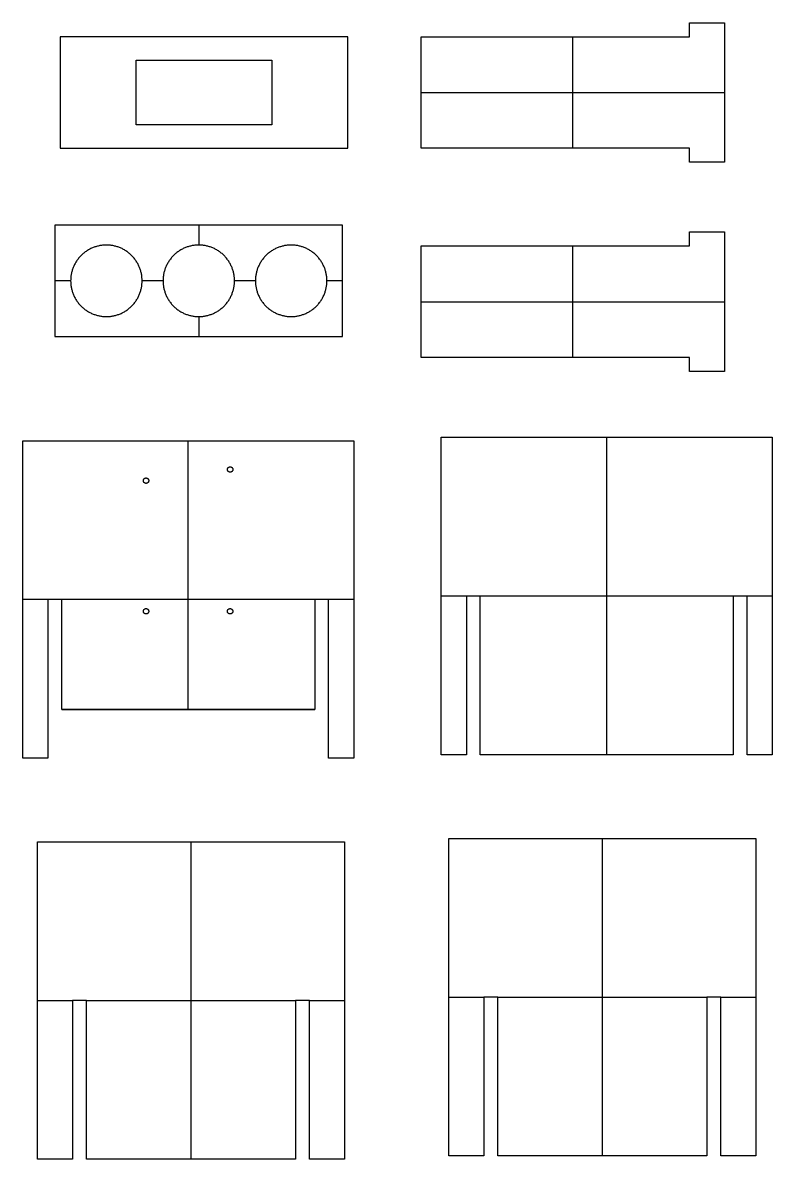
# Model space of a CAD drawing. Header units: millimetres. Extents: x -453 to 2661, y -841 to 395.
# Drawn here: x -453 to -23, y -840 to -188 of the extents above; entities that cross this region are included whole.
import ezdxf

# ---------------------------------------------------------------- set-up
doc = ezdxf.new("R2010")
doc.units = ezdxf.units.MM
doc.layers.add('Version 4', color=7, linetype='Continuous', true_color=0x000000)
doc.layers.add('Version 4$ElektroBox', color=7, linetype='Continuous', true_color=0x000000)

msp = doc.modelspace()

# ---------------------------------------------------------------- linework, layer by layer
at = {"layer": 'Version 4'}
for p, q in [((-50.5, -188, 4), (-50.5, -268, 4)), ((-224.5, -260, 4), (-224.5, -196, 4)), ((-224.5, -196, 4), (-70.5, -196, 4)), ((-147.5, -196, 8), (-147.5, -196, 0)), ((-137.5, -260, 8), (-137.5, -196, 8)), ((-137.5, -260, 0), (-137.5, -196, 0)), ((-224.5, -228, 8), (-224.5, -228, 0)), ((-224.5, -228, 8), (-50.5, -228, 8)), ((-224.5, -228, 0), (-50.5, -228, 0)), ((-50.5, -228, 8), (-50.5, -228, 0)), ((-70.5, -260, 4), (-224.5, -260, 4)), ((-147.5, -260, 8), (-147.5, -260, 0)), ((-352, -304, 5), (-352, -315.5, 5)), ((-352, -304, -3), (-352, -315.5, -3)), ((-50.5, -308, 6), (-50.5, -388, 6)), ((-224.5, -380, 6), (-224.5, -316, 6)), ((-224.5, -316, 6), (-70.5, -316, 6)), ((-147.5, -316, 10), (-147.5, -316, 2)), ((-137.5, -380, 10), (-137.5, -316, 10)), ((-137.5, -380, 2), (-137.5, -316, 2)), ((-425.5, -336, 5), (-434.5, -336, 5)), ((-425.5, -336, -3), (-434.5, -336, -3)), ((-372.5, -336, 5), (-384.5, -336, 5)), ((-372.5, -336, -3), (-384.5, -336, -3)), ((-319.5, -336, 5), (-331.5, -336, 5)), ((-319.5, -336, -3), (-331.5, -336, -3)), ((-269.5, -336, 5), (-278.5, -336, 5)), ((-269.5, -336, -3), (-278.5, -336, -3)), ((-224.5, -348, 10), (-224.5, -348, 2)), ((-224.5, -348, 10), (-50.5, -348, 10)), ((-224.5, -348, 2), (-50.5, -348, 2)), ((-50.5, -348, 10), (-50.5, -348, 2)), ((-352, -356.5, 5), (-352, -368, 5)), ((-352, -356.5, -3), (-352, -368, -3)), ((-70.5, -380, 6), (-224.5, -380, 6)), ((-147.5, -380, 10), (-147.5, -380, 2)), ((-453, -427.75, -2), (-263, -427.75, -2)), ((-358, -427.75, 2), (-358, -427.75, -6)), ((-358, -581.75, 2), (-358, -427.75, 2)), ((-358, -581.75, -6), (-358, -427.75, -6)), ((-438.5, -518.75, 2), (-453, -518.75, 2)), ((-438.5, -518.75, -6), (-453, -518.75, -6)), ((-438.5, -518.75, -2), (-438.5, -609.75, -2)), ((-430.5, -581.75, -2), (-430.5, -518.75, -2)), ((-285.5, -518.75, 2), (-430.5, -518.75, 2)), ((-285.5, -518.75, -6), (-430.5, -518.75, -6)), ((-285.5, -518.75, -2), (-285.5, -581.75, -2)), ((-277.5, -609.75, -2), (-277.5, -518.75, -2)), ((-263, -518.75, 2), (-277.5, -518.75, 2)), ((-263, -518.75, -6), (-277.5, -518.75, -6)), ((-438.5, -564.25, 2), (-438.5, -564.25, -6)), ((-430.5, -564.25, 2), (-430.5, -564.25, -6)), ((-285.5, -564.25, 2), (-285.5, -564.25, -6)), ((-277.5, -564.25, 2), (-277.5, -564.25, -6)), ((-438.5, -609.75, -2), (-453, -609.75, -2)), ((-445.75, -609.75, 2), (-445.75, -609.75, -6)), ((-263, -609.75, -2), (-277.5, -609.75, -2)), ((-270.25, -609.75, 2), (-270.25, -609.75, -6))]:
    msp.add_line(p, q, dxfattribs=at)
for points in [[(-70.5, -196, 8), (-70.5, -192, 8), (-70.5, -188, 8)], [(-70.5, -188, 8), (-70.5, -188, 4), (-70.5, -188, 0)], [(-70.5, -196, 0), (-70.5, -192, 0), (-70.5, -188, 0)], [(-70.5, -188, 8), (-60.5, -188, 8), (-50.5, -188, 8)], [(-70.5, -188, 0), (-60.5, -188, 0), (-50.5, -188, 0)], [(-70.5, -196, 4), (-70.5, -192, 4), (-70.5, -188, 4)], [(-70.5, -188, 4), (-60.5, -188, 4), (-50.5, -188, 4)], [(-60.5, -188, 8), (-60.5, -188, 4), (-60.5, -188, 0)], [(-50.5, -188, 8), (-50.5, -188, 4), (-50.5, -188, 0)], [(-50.5, -188, 8), (-50.5, -228, 8), (-50.5, -268, 8)], [(-50.5, -188, 0), (-50.5, -228, 0), (-50.5, -268, 0)], [(-70.5, -192, 8), (-70.5, -192, 4), (-70.5, -192, 0)], [(-266.5, -196, -3), (-349, -196, -3), (-431.5, -196, -3)], [(-431.5, -196, -3), (-431.5, -196, 1), (-431.5, -196, 5)], [(-266.5, -196, 5), (-349, -196, 5), (-431.5, -196, 5)], [(-431.5, -196, -3), (-431.5, -228, -3), (-431.5, -260, -3)], [(-431.5, -196, 5), (-431.5, -228, 5), (-431.5, -260, 5)], [(-266.5, -260, -3), (-266.5, -228, -3), (-266.5, -196, -3)], [(-266.5, -196, -3), (-266.5, -196, 1), (-266.5, -196, 5)], [(-266.5, -260, 5), (-266.5, -228, 5), (-266.5, -196, 5)], [(-224.5, -260, 8), (-224.5, -228, 8), (-224.5, -196, 8)], [(-224.5, -196, 8), (-224.5, -196, 4), (-224.5, -196, 0)], [(-224.5, -260, 0), (-224.5, -228, 0), (-224.5, -196, 0)], [(-224.5, -196, 8), (-147.5, -196, 8), (-70.5, -196, 8)], [(-224.5, -196, 0), (-147.5, -196, 0), (-70.5, -196, 0)], [(-70.5, -196, 8), (-70.5, -196, 4), (-70.5, -196, 0)], [(-388, -246.5, -3), (-388, -228, -3), (-388, -209.5, -3)], [(-388, -209.5, -3), (-388, -209.5, 1), (-388, -209.5, 5)], [(-388, -246.5, 5), (-388, -228, 5), (-388, -209.5, 5)], [(-388, -209.5, -3), (-349, -209.5, -3), (-310, -209.5, -3)], [(-388, -209.5, 5), (-349, -209.5, 5), (-310, -209.5, 5)], [(-310, -209.5, -3), (-310, -209.5, 1), (-310, -209.5, 5)], [(-310, -209.5, -3), (-310, -228, -3), (-310, -246.5, -3)], [(-310, -209.5, 5), (-310, -228, 5), (-310, -246.5, 5)], [(-388, -246.5, -3), (-388, -246.5, 1), (-388, -246.5, 5)], [(-310, -246.5, -3), (-349, -246.5, -3), (-388, -246.5, -3)], [(-310, -246.5, 5), (-349, -246.5, 5), (-388, -246.5, 5)], [(-310, -246.5, -3), (-310, -246.5, 1), (-310, -246.5, 5)], [(-431.5, -260, -3), (-349, -260, -3), (-266.5, -260, -3)], [(-431.5, -260, 5), (-349, -260, 5), (-266.5, -260, 5)], [(-431.5, -260, -3), (-431.5, -260, 1), (-431.5, -260, 5)], [(-266.5, -260, -3), (-266.5, -260, 1), (-266.5, -260, 5)], [(-70.5, -260, 8), (-147.5, -260, 8), (-224.5, -260, 8)], [(-224.5, -260, 8), (-224.5, -260, 4), (-224.5, -260, 0)], [(-70.5, -260, 0), (-147.5, -260, 0), (-224.5, -260, 0)], [(-70.5, -268, 8), (-70.5, -264, 8), (-70.5, -260, 8)], [(-70.5, -260, 8), (-70.5, -260, 4), (-70.5, -260, 0)], [(-70.5, -268, 0), (-70.5, -264, 0), (-70.5, -260, 0)], [(-70.5, -268, 4), (-70.5, -264, 4), (-70.5, -260, 4)], [(-70.5, -264, 8), (-70.5, -264, 4), (-70.5, -264, 0)], [(-50.5, -268, 8), (-60.5, -268, 8), (-70.5, -268, 8)], [(-70.5, -268, 8), (-70.5, -268, 4), (-70.5, -268, 0)], [(-50.5, -268, 0), (-60.5, -268, 0), (-70.5, -268, 0)], [(-50.5, -268, 4), (-60.5, -268, 4), (-70.5, -268, 4)], [(-60.5, -268, 8), (-60.5, -268, 4), (-60.5, -268, 0)], [(-50.5, -268, 8), (-50.5, -268, 4), (-50.5, -268, 0)], [(-269.5, -304, 5), (-352, -304, 5), (-434.5, -304, 5)], [(-434.5, -304, 5), (-434.5, -336, 5), (-434.5, -368, 5)], [(-269.5, -304, -3), (-352, -304, -3), (-434.5, -304, -3)], [(-434.5, -304, -3), (-434.5, -336, -3), (-434.5, -368, -3)], [(-434.5, -304, -3), (-434.5, -304, 1), (-434.5, -304, 5)], [(-434.5, -304, 1), (-434.5, -336, 1), (-434.5, -368, 1)], [(-269.5, -304, 1), (-352, -304, 1), (-434.5, -304, 1)], [(-352, -304, -3), (-352, -304, 1), (-352, -304, 5)], [(-269.5, -368, 5), (-269.5, -336, 5), (-269.5, -304, 5)], [(-269.5, -368, -3), (-269.5, -336, -3), (-269.5, -304, -3)], [(-269.5, -304, -3), (-269.5, -304, 1), (-269.5, -304, 5)], [(-269.5, -368, 1), (-269.5, -336, 1), (-269.5, -304, 1)], [(-70.5, -316, 10), (-70.5, -312, 10), (-70.5, -308, 10)], [(-70.5, -308, 10), (-70.5, -308, 6), (-70.5, -308, 2)], [(-70.5, -316, 2), (-70.5, -312, 2), (-70.5, -308, 2)], [(-70.5, -308, 10), (-60.5, -308, 10), (-50.5, -308, 10)], [(-70.5, -308, 2), (-60.5, -308, 2), (-50.5, -308, 2)], [(-70.5, -316, 6), (-70.5, -312, 6), (-70.5, -308, 6)], [(-70.5, -308, 6), (-60.5, -308, 6), (-50.5, -308, 6)], [(-70.5, -312, 10), (-70.5, -312, 6), (-70.5, -312, 2)], [(-60.5, -308, 10), (-60.5, -308, 6), (-60.5, -308, 2)], [(-50.5, -308, 10), (-50.5, -308, 6), (-50.5, -308, 2)], [(-50.5, -308, 10), (-50.5, -348, 10), (-50.5, -388, 10)], [(-50.5, -308, 2), (-50.5, -348, 2), (-50.5, -388, 2)], [(-405, -315.5, -3), (-405, -315.5, 1), (-405, -315.5, 5)], [(-352, -315.5, -3), (-352, -315.5, 1), (-352, -315.5, 5)], [(-299, -315.5, -3), (-299, -315.5, 1), (-299, -315.5, 5)], [(-224.5, -380, 10), (-224.5, -348, 10), (-224.5, -316, 10)], [(-224.5, -316, 10), (-224.5, -316, 6), (-224.5, -316, 2)], [(-224.5, -380, 2), (-224.5, -348, 2), (-224.5, -316, 2)], [(-224.5, -316, 10), (-147.5, -316, 10), (-70.5, -316, 10)], [(-224.5, -316, 2), (-147.5, -316, 2), (-70.5, -316, 2)], [(-70.5, -316, 10), (-70.5, -316, 6), (-70.5, -316, 2)], [(-434.5, -336, -3), (-434.5, -336, 1), (-434.5, -336, 5)], [(-425.5, -336, -3), (-425.5, -336, 1), (-425.5, -336, 5)], [(-384.5, -336, -3), (-384.5, -336, 1), (-384.5, -336, 5)], [(-372.5, -336, -3), (-372.5, -336, 1), (-372.5, -336, 5)], [(-331.5, -336, -3), (-331.5, -336, 1), (-331.5, -336, 5)], [(-319.5, -336, -3), (-319.5, -336, 1), (-319.5, -336, 5)], [(-278.5, -336, -3), (-278.5, -336, 1), (-278.5, -336, 5)], [(-269.5, -336, -3), (-269.5, -336, 1), (-269.5, -336, 5)], [(-405, -356.5, -3), (-405, -356.5, 1), (-405, -356.5, 5)], [(-352, -356.5, -3), (-352, -356.5, 1), (-352, -356.5, 5)], [(-299, -356.5, -3), (-299, -356.5, 1), (-299, -356.5, 5)], [(-434.5, -368, 5), (-352, -368, 5), (-269.5, -368, 5)], [(-434.5, -368, -3), (-352, -368, -3), (-269.5, -368, -3)], [(-434.5, -368, -3), (-434.5, -368, 1), (-434.5, -368, 5)], [(-434.5, -368, 1), (-352, -368, 1), (-269.5, -368, 1)], [(-352, -368, -3), (-352, -368, 1), (-352, -368, 5)], [(-269.5, -368, -3), (-269.5, -368, 1), (-269.5, -368, 5)], [(-70.5, -380, 10), (-147.5, -380, 10), (-224.5, -380, 10)], [(-224.5, -380, 10), (-224.5, -380, 6), (-224.5, -380, 2)], [(-70.5, -380, 2), (-147.5, -380, 2), (-224.5, -380, 2)], [(-70.5, -388, 10), (-70.5, -384, 10), (-70.5, -380, 10)], [(-70.5, -380, 10), (-70.5, -380, 6), (-70.5, -380, 2)], [(-70.5, -388, 2), (-70.5, -384, 2), (-70.5, -380, 2)], [(-70.5, -388, 6), (-70.5, -384, 6), (-70.5, -380, 6)], [(-70.5, -384, 10), (-70.5, -384, 6), (-70.5, -384, 2)], [(-50.5, -388, 10), (-60.5, -388, 10), (-70.5, -388, 10)], [(-70.5, -388, 10), (-70.5, -388, 6), (-70.5, -388, 2)], [(-50.5, -388, 2), (-60.5, -388, 2), (-70.5, -388, 2)], [(-50.5, -388, 6), (-60.5, -388, 6), (-70.5, -388, 6)], [(-60.5, -388, 10), (-60.5, -388, 6), (-60.5, -388, 2)], [(-50.5, -388, 10), (-50.5, -388, 6), (-50.5, -388, 2)], [(-453, -609.75, 2), (-453, -518.75, 2), (-453, -427.75, 2)], [(-453, -427.75, 2), (-453, -427.75, -2), (-453, -427.75, -6)], [(-453, -609.75, -6), (-453, -518.75, -6), (-453, -427.75, -6)], [(-453, -427.75, 2), (-358, -427.75, 2), (-263, -427.75, 2)], [(-453, -427.75, -6), (-358, -427.75, -6), (-263, -427.75, -6)], [(-453, -609.75, -2), (-453, -518.75, -2), (-453, -427.75, -2)], [(-263, -427.75, 2), (-263, -427.75, -2), (-263, -427.75, -6)], [(-263, -427.75, 2), (-263, -518.75, 2), (-263, -609.75, 2)], [(-263, -427.75, -6), (-263, -518.75, -6), (-263, -609.75, -6)], [(-263, -427.75, -2), (-263, -518.75, -2), (-263, -609.75, -2)], [(-334.02, -442.66, -6), (-334.02, -442.66, -2), (-334.02, -442.66, 2)], [(-382.26, -449.04, -6), (-382.26, -449.04, -2), (-382.26, -449.04, 2)], [(-335.57, -444.21, -6), (-335.57, -444.21, -2), (-335.57, -444.21, 2)], [(-334.02, -445.75, -6), (-334.02, -445.75, -2), (-334.02, -445.75, 2)], [(-332.47, -444.21, -6), (-332.47, -444.21, -2), (-332.47, -444.21, 2)], [(-383.81, -450.59, -6), (-383.81, -450.59, -2), (-383.81, -450.59, 2)], [(-382.26, -452.14, -6), (-382.26, -452.14, -2), (-382.26, -452.14, 2)], [(-380.71, -450.59, -6), (-380.71, -450.59, -2), (-380.71, -450.59, 2)], [(-453, -518.75, 2), (-453, -518.75, -2), (-453, -518.75, -6)], [(-430.5, -518.75, 2), (-434.5, -518.75, 2), (-438.5, -518.75, 2)], [(-438.5, -518.75, 2), (-438.5, -518.75, -2), (-438.5, -518.75, -6)], [(-430.5, -518.75, -6), (-434.5, -518.75, -6), (-438.5, -518.75, -6)], [(-438.5, -518.75, 2), (-438.5, -564.25, 2), (-438.5, -609.75, 2)], [(-438.5, -518.75, -6), (-438.5, -564.25, -6), (-438.5, -609.75, -6)], [(-430.5, -518.75, -2), (-434.5, -518.75, -2), (-438.5, -518.75, -2)], [(-434.5, -518.75, 2), (-434.5, -518.75, -2), (-434.5, -518.75, -6)], [(-430.5, -518.75, 2), (-430.5, -518.75, -2), (-430.5, -518.75, -6)], [(-430.5, -581.75, 2), (-430.5, -550.25, 2), (-430.5, -518.75, 2)], [(-430.5, -581.75, -6), (-430.5, -550.25, -6), (-430.5, -518.75, -6)], [(-277.5, -518.75, 2), (-281.5, -518.75, 2), (-285.5, -518.75, 2)], [(-285.5, -518.75, 2), (-285.5, -518.75, -2), (-285.5, -518.75, -6)], [(-277.5, -518.75, -6), (-281.5, -518.75, -6), (-285.5, -518.75, -6)], [(-285.5, -518.75, 2), (-285.5, -550.25, 2), (-285.5, -581.75, 2)], [(-285.5, -518.75, -6), (-285.5, -550.25, -6), (-285.5, -581.75, -6)], [(-277.5, -518.75, -2), (-281.5, -518.75, -2), (-285.5, -518.75, -2)], [(-281.5, -518.75, 2), (-281.5, -518.75, -2), (-281.5, -518.75, -6)], [(-277.5, -609.75, 2), (-277.5, -564.25, 2), (-277.5, -518.75, 2)], [(-277.5, -518.75, 2), (-277.5, -518.75, -2), (-277.5, -518.75, -6)], [(-277.5, -609.75, -6), (-277.5, -564.25, -6), (-277.5, -518.75, -6)], [(-263, -518.75, 2), (-263, -518.75, -2), (-263, -518.75, -6)], [(-383.81, -525.51, -6), (-383.81, -525.51, -2), (-383.81, -525.51, 2)], [(-382.26, -523.96, -6), (-382.26, -523.96, -2), (-382.26, -523.96, 2)], [(-382.26, -527.06, -6), (-382.26, -527.06, -2), (-382.26, -527.06, 2)], [(-380.71, -525.51, -6), (-380.71, -525.51, -2), (-380.71, -525.51, 2)], [(-335.59, -525.51, -6), (-335.59, -525.51, -2), (-335.59, -525.51, 2)], [(-334.04, -523.96, -6), (-334.04, -523.96, -2), (-334.04, -523.96, 2)], [(-334.04, -527.06, -6), (-334.04, -527.06, -2), (-334.04, -527.06, 2)], [(-332.49, -525.51, -6), (-332.49, -525.51, -2), (-332.49, -525.51, 2)], [(-285.5, -581.75, -6), (-358, -581.75, -6), (-430.5, -581.75, -6)], [(-430.5, -581.75, -6), (-430.5, -581.75, -2), (-430.5, -581.75, 2)], [(-430.5, -581.75, 2), (-358, -581.75, 2), (-285.5, -581.75, 2)], [(-285.5, -581.75, -2), (-358, -581.75, -2), (-430.5, -581.75, -2)], [(-358, -581.75, 2), (-358, -581.75, -2), (-358, -581.75, -6)], [(-285.5, -581.75, 2), (-285.5, -581.75, -2), (-285.5, -581.75, -6)], [(-438.5, -609.75, 2), (-445.75, -609.75, 2), (-453, -609.75, 2)], [(-453, -609.75, 2), (-453, -609.75, -2), (-453, -609.75, -6)], [(-438.5, -609.75, -6), (-445.75, -609.75, -6), (-453, -609.75, -6)], [(-438.5, -609.75, 2), (-438.5, -609.75, -2), (-438.5, -609.75, -6)], [(-263, -609.75, 2), (-270.25, -609.75, 2), (-277.5, -609.75, 2)], [(-277.5, -609.75, 2), (-277.5, -609.75, -2), (-277.5, -609.75, -6)], [(-263, -609.75, -6), (-270.25, -609.75, -6), (-277.5, -609.75, -6)], [(-263, -609.75, 2), (-263, -609.75, -2), (-263, -609.75, -6)]]:
    msp.add_open_spline(points, degree=2, dxfattribs=at)
for points, weights, knots in [([(-384.5, -336, -3), (-384.5, -356.5, -3), (-405, -356.5, -3), (-425.5, -356.5, -3), (-425.5, -336, -3), (-425.5, -315.5, -3), (-405, -315.5, -3), (-384.5, -315.5, -3), (-384.5, -336, -3)], [1, 0.707106781187, 1, 0.707106781187, 1, 0.707106781187, 1, 0.707106781187, 1], [586.805299, 586.805299, 586.805299, 619.006623, 619.006623, 651.207948, 651.207948, 683.409273, 683.409273, 715.610598, 715.610598, 715.610598]), ([(-384.5, -336, 5), (-384.5, -356.5, 5), (-405, -356.5, 5), (-425.5, -356.5, 5), (-425.5, -336, 5), (-425.5, -315.5, 5), (-405, -315.5, 5), (-384.5, -315.5, 5), (-384.5, -336, 5)], [1, 0.707106781187, 1, 0.707106781187, 1, 0.707106781187, 1, 0.707106781187, 1], [586.805299, 586.805299, 586.805299, 619.006623, 619.006623, 651.207948, 651.207948, 683.409273, 683.409273, 715.610598, 715.610598, 715.610598]), ([(-384.5, -336, 1), (-384.5, -356.5, 1), (-405, -356.5, 1), (-425.5, -356.5, 1), (-425.5, -336, 1), (-425.5, -315.5, 1), (-405, -315.5, 1), (-384.5, -315.5, 1), (-384.5, -336, 1)], [1, 0.707106781187, 1, 0.707106781187, 1, 0.707106781187, 1, 0.707106781187, 1], [586.805299, 586.805299, 586.805299, 619.006623, 619.006623, 651.207948, 651.207948, 683.409273, 683.409273, 715.610598, 715.610598, 715.610598]), ([(-331.5, -336, -3), (-331.5, -356.5, -3), (-352, -356.5, -3), (-372.5, -356.5, -3), (-372.5, -336, -3), (-372.5, -315.5, -3), (-352, -315.5, -3), (-331.5, -315.5, -3), (-331.5, -336, -3)], [1, 0.707106781187, 1, 0.707106781187, 1, 0.707106781187, 1, 0.707106781187, 1], [715.610598, 715.610598, 715.610598, 747.811922, 747.811922, 780.013247, 780.013247, 812.214572, 812.214572, 844.415896, 844.415896, 844.415896]), ([(-331.5, -336, 5), (-331.5, -356.5, 5), (-352, -356.5, 5), (-372.5, -356.5, 5), (-372.5, -336, 5), (-372.5, -315.5, 5), (-352, -315.5, 5), (-331.5, -315.5, 5), (-331.5, -336, 5)], [1, 0.707106781187, 1, 0.707106781187, 1, 0.707106781187, 1, 0.707106781187, 1], [715.610598, 715.610598, 715.610598, 747.811922, 747.811922, 780.013247, 780.013247, 812.214572, 812.214572, 844.415896, 844.415896, 844.415896]), ([(-331.5, -336, 1), (-331.5, -356.5, 1), (-352, -356.5, 1), (-372.5, -356.5, 1), (-372.5, -336, 1), (-372.5, -315.5, 1), (-352, -315.5, 1), (-331.5, -315.5, 1), (-331.5, -336, 1)], [1, 0.707106781187, 1, 0.707106781187, 1, 0.707106781187, 1, 0.707106781187, 1], [715.610598, 715.610598, 715.610598, 747.811922, 747.811922, 780.013247, 780.013247, 812.214572, 812.214572, 844.415896, 844.415896, 844.415896]), ([(-319.5, -336, -3), (-319.5, -315.5, -3), (-299, -315.5, -3), (-278.5, -315.5, -3), (-278.5, -336, -3), (-278.5, -356.5, -3), (-299, -356.5, -3), (-319.5, -356.5, -3), (-319.5, -336, -3)], [1, 0.707106781187, 1, 0.707106781187, 1, 0.707106781187, 1, 0.707106781187, 1], [458, 458, 458, 490.201325, 490.201325, 522.402649, 522.402649, 554.603974, 554.603974, 586.805299, 586.805299, 586.805299]), ([(-319.5, -336, 5), (-319.5, -315.5, 5), (-299, -315.5, 5), (-278.5, -315.5, 5), (-278.5, -336, 5), (-278.5, -356.5, 5), (-299, -356.5, 5), (-319.5, -356.5, 5), (-319.5, -336, 5)], [1, 0.707106781187, 1, 0.707106781187, 1, 0.707106781187, 1, 0.707106781187, 1], [458, 458, 458, 490.201325, 490.201325, 522.402649, 522.402649, 554.603974, 554.603974, 586.805299, 586.805299, 586.805299]), ([(-319.5, -336, 1), (-319.5, -315.5, 1), (-299, -315.5, 1), (-278.5, -315.5, 1), (-278.5, -336, 1), (-278.5, -356.5, 1), (-299, -356.5, 1), (-319.5, -356.5, 1), (-319.5, -336, 1)], [1, 0.707106781187, 1, 0.707106781187, 1, 0.707106781187, 1, 0.707106781187, 1], [458, 458, 458, 490.201325, 490.201325, 522.402649, 522.402649, 554.603974, 554.603974, 586.805299, 586.805299, 586.805299]), ([(-332.47, -444.21, 2), (-332.47, -442.66, 2), (-334.02, -442.66, 2), (-335.57, -442.66, 2), (-335.57, -444.21, 2), (-335.57, -445.75, 2), (-334.02, -445.75, 2), (-332.47, -445.75, 2), (-332.47, -444.21, 2)], [1, 0.707106781187, 1, 0.707106781187, 1, 0.707106781187, 1, 0.707106781187, 1], [0, 0, 0, 2.431712, 2.431712, 4.863425, 4.863425, 7.295137, 7.295137, 9.726849, 9.726849, 9.726849]), ([(-332.47, -444.21, -6), (-332.47, -442.66, -6), (-334.02, -442.66, -6), (-335.57, -442.66, -6), (-335.57, -444.21, -6), (-335.57, -445.75, -6), (-334.02, -445.75, -6), (-332.47, -445.75, -6), (-332.47, -444.21, -6)], [1, 0.707106781187, 1, 0.707106781187, 1, 0.707106781187, 1, 0.707106781187, 1], [0, 0, 0, 2.431712, 2.431712, 4.863425, 4.863425, 7.295137, 7.295137, 9.726849, 9.726849, 9.726849]), ([(-380.71, -450.59, 2), (-380.71, -449.04, 2), (-382.26, -449.04, 2), (-383.81, -449.04, 2), (-383.81, -450.59, 2), (-383.81, -452.14, 2), (-382.26, -452.14, 2), (-380.71, -452.14, 2), (-380.71, -450.59, 2)], [1, 0.707106781187, 1, 0.707106781187, 1, 0.707106781187, 1, 0.707106781187, 1], [0, 0, 0, 2.431712, 2.431712, 4.863425, 4.863425, 7.295137, 7.295137, 9.726849, 9.726849, 9.726849]), ([(-380.71, -450.59, -6), (-380.71, -449.04, -6), (-382.26, -449.04, -6), (-383.81, -449.04, -6), (-383.81, -450.59, -6), (-383.81, -452.14, -6), (-382.26, -452.14, -6), (-380.71, -452.14, -6), (-380.71, -450.59, -6)], [1, 0.707106781187, 1, 0.707106781187, 1, 0.707106781187, 1, 0.707106781187, 1], [0, 0, 0, 2.431712, 2.431712, 4.863425, 4.863425, 7.295137, 7.295137, 9.726849, 9.726849, 9.726849]), ([(-380.71, -525.51, 2), (-380.71, -523.96, 2), (-382.26, -523.96, 2), (-383.81, -523.96, 2), (-383.81, -525.51, 2), (-383.81, -527.06, 2), (-382.26, -527.06, 2), (-380.71, -527.06, 2), (-380.71, -525.51, 2)], [1, 0.707106781187, 1, 0.707106781187, 1, 0.707106781187, 1, 0.707106851018, 0.999999860338], [0, 0, 0, 2.431712, 2.431712, 4.863425, 4.863425, 7.295137, 7.295137, 9.726849, 9.726849, 9.726849]), ([(-380.71, -525.51, -6), (-380.71, -523.96, -6), (-382.26, -523.96, -6), (-383.81, -523.96, -6), (-383.81, -525.51, -6), (-383.81, -527.06, -6), (-382.26, -527.06, -6), (-380.71, -527.06, -6), (-380.71, -525.51, -6)], [1, 0.707106781187, 1, 0.707106781187, 1, 0.707106781187, 1, 0.707106851018, 0.999999860338], [0, 0, 0, 2.431712, 2.431712, 4.863425, 4.863425, 7.295137, 7.295137, 9.726849, 9.726849, 9.726849]), ([(-332.49, -525.51, 2), (-332.49, -523.96, 2), (-334.04, -523.96, 2), (-335.59, -523.96, 2), (-335.59, -525.51, 2), (-335.59, -527.06, 2), (-334.04, -527.06, 2), (-332.49, -527.06, 2), (-332.49, -525.51, 2)], [1, 0.707106781187, 1, 0.707106781187, 1, 0.707106781187, 1, 0.707106851018, 0.999999860338], [0, 0, 0, 2.431712, 2.431712, 4.863425, 4.863425, 7.295137, 7.295137, 9.726849, 9.726849, 9.726849]), ([(-332.49, -525.51, -6), (-332.49, -523.96, -6), (-334.04, -523.96, -6), (-335.59, -523.96, -6), (-335.59, -525.51, -6), (-335.59, -527.06, -6), (-334.04, -527.06, -6), (-332.49, -527.06, -6), (-332.49, -525.51, -6)], [1, 0.707106781187, 1, 0.707106781187, 1, 0.707106781187, 1, 0.707106851018, 0.999999860338], [0, 0, 0, 2.431712, 2.431712, 4.863425, 4.863425, 7.295137, 7.295137, 9.726849, 9.726849, 9.726849])]:
    msp.add_rational_spline(points, weights, degree=2, knots=knots, dxfattribs=at)
at = {"layer": 'Version 4$ElektroBox'}
for p, q in [((-213, -425.75, 4), (-23, -425.75, 4)), ((-118, -425.75, 8), (-118, -425.75, 0)), ((-118, -607.75, 8), (-118, -425.75, 8)), ((-118, -607.75, 0), (-118, -425.75, 0)), ((-198.5, -516.75, 8), (-213, -516.75, 8)), ((-198.5, -516.75, 0), (-213, -516.75, 0)), ((-198.5, -516.75, 4), (-198.5, -607.75, 4)), ((-190.5, -607.75, 4), (-190.5, -516.75, 4)), ((-45.5, -516.75, 8), (-190.5, -516.75, 8)), ((-45.5, -516.75, 0), (-190.5, -516.75, 0)), ((-45.5, -516.75, 4), (-45.5, -607.75, 4)), ((-37.5, -607.75, 4), (-37.5, -516.75, 4)), ((-23, -516.75, 8), (-37.5, -516.75, 8)), ((-23, -516.75, 0), (-37.5, -516.75, 0)), ((-198.5, -562.25, 8), (-198.5, -562.25, 0)), ((-190.5, -562.25, 8), (-190.5, -562.25, 0)), ((-45.5, -562.25, 8), (-45.5, -562.25, 0)), ((-37.5, -562.25, 8), (-37.5, -562.25, 0)), ((-198.5, -607.75, 4), (-213, -607.75, 4)), ((-205.75, -607.75, 8), (-205.75, -607.75, 0)), ((-45.5, -607.75, 4), (-190.5, -607.75, 4)), ((-118, -607.75, 8), (-118, -607.75, 0)), ((-23, -607.75, 4), (-37.5, -607.75, 4)), ((-30.25, -607.75, 8), (-30.25, -607.75, 0)), ((-356.5, -657.75, 12), (-356.5, -839.75, 12)), ((-356.5, -657.75, 4), (-356.5, -839.75, 4)), ((-120.5, -655.75, 11), (-120.5, -837.75, 11)), ((-120.5, -655.75, 3), (-120.5, -837.75, 3)), ((-444.5, -748.75, 12), (-424.5, -748.75, 12)), ((-444.5, -748.75, 4), (-424.5, -748.75, 4)), ((-424.5, -748.75, 8), (-424.5, -839.75, 8)), ((-416.5, -839.75, 8), (-416.5, -748.75, 8)), ((-416.5, -748.75, 12), (-296.5, -748.75, 12)), ((-416.5, -748.75, 4), (-296.5, -748.75, 4)), ((-296.5, -748.75, 8), (-296.5, -839.75, 8)), ((-288.5, -839.75, 8), (-288.5, -748.75, 8)), ((-288.5, -748.75, 12), (-268.5, -748.75, 12)), ((-288.5, -748.75, 4), (-268.5, -748.75, 4)), ((-208.5, -746.75, 11), (-188.5, -746.75, 11)), ((-208.5, -746.75, 3), (-188.5, -746.75, 3)), ((-188.5, -746.75, 7), (-188.5, -837.75, 7)), ((-180.5, -837.75, 7), (-180.5, -746.75, 7)), ((-180.5, -746.75, 11), (-60.5, -746.75, 11)), ((-180.5, -746.75, 3), (-60.5, -746.75, 3)), ((-60.5, -746.75, 7), (-60.5, -837.75, 7)), ((-52.5, -837.75, 7), (-52.5, -746.75, 7)), ((-52.5, -746.75, 11), (-32.5, -746.75, 11)), ((-52.5, -746.75, 3), (-32.5, -746.75, 3)), ((-424.5, -794.25, 12), (-424.5, -794.25, 4)), ((-416.5, -794.25, 12), (-416.5, -794.25, 4)), ((-296.5, -794.25, 12), (-296.5, -794.25, 4)), ((-288.5, -794.25, 12), (-288.5, -794.25, 4)), ((-188.5, -792.25, 11), (-188.5, -792.25, 3)), ((-180.5, -792.25, 11), (-180.5, -792.25, 3)), ((-60.5, -792.25, 11), (-60.5, -792.25, 3)), ((-52.5, -792.25, 11), (-52.5, -792.25, 3))]:
    msp.add_line(p, q, dxfattribs=at)
for points in [[(-213, -607.75, 8), (-213, -516.75, 8), (-213, -425.75, 8)], [(-213, -425.75, 8), (-213, -425.75, 4), (-213, -425.75, 0)], [(-213, -607.75, 0), (-213, -516.75, 0), (-213, -425.75, 0)], [(-213, -425.75, 8), (-118, -425.75, 8), (-23, -425.75, 8)], [(-213, -425.75, 0), (-118, -425.75, 0), (-23, -425.75, 0)], [(-213, -607.75, 4), (-213, -516.75, 4), (-213, -425.75, 4)], [(-23, -425.75, 8), (-23, -425.75, 4), (-23, -425.75, 0)], [(-23, -425.75, 8), (-23, -516.75, 8), (-23, -607.75, 8)], [(-23, -425.75, 0), (-23, -516.75, 0), (-23, -607.75, 0)], [(-23, -425.75, 4), (-23, -516.75, 4), (-23, -607.75, 4)], [(-213, -516.75, 8), (-213, -516.75, 4), (-213, -516.75, 0)], [(-190.5, -516.75, 8), (-194.5, -516.75, 8), (-198.5, -516.75, 8)], [(-198.5, -516.75, 8), (-198.5, -516.75, 4), (-198.5, -516.75, 0)], [(-190.5, -516.75, 0), (-194.5, -516.75, 0), (-198.5, -516.75, 0)], [(-198.5, -516.75, 8), (-198.5, -562.25, 8), (-198.5, -607.75, 8)], [(-198.5, -516.75, 0), (-198.5, -562.25, 0), (-198.5, -607.75, 0)], [(-190.5, -516.75, 4), (-194.5, -516.75, 4), (-198.5, -516.75, 4)], [(-194.5, -516.75, 8), (-194.5, -516.75, 4), (-194.5, -516.75, 0)], [(-190.5, -607.75, 8), (-190.5, -562.25, 8), (-190.5, -516.75, 8)], [(-190.5, -516.75, 8), (-190.5, -516.75, 4), (-190.5, -516.75, 0)], [(-190.5, -607.75, 0), (-190.5, -562.25, 0), (-190.5, -516.75, 0)], [(-37.5, -516.75, 8), (-41.5, -516.75, 8), (-45.5, -516.75, 8)], [(-45.5, -516.75, 8), (-45.5, -516.75, 4), (-45.5, -516.75, 0)], [(-37.5, -516.75, 0), (-41.5, -516.75, 0), (-45.5, -516.75, 0)], [(-45.5, -516.75, 8), (-45.5, -562.25, 8), (-45.5, -607.75, 8)], [(-45.5, -516.75, 0), (-45.5, -562.25, 0), (-45.5, -607.75, 0)], [(-37.5, -516.75, 4), (-41.5, -516.75, 4), (-45.5, -516.75, 4)], [(-41.5, -516.75, 8), (-41.5, -516.75, 4), (-41.5, -516.75, 0)], [(-37.5, -607.75, 8), (-37.5, -562.25, 8), (-37.5, -516.75, 8)], [(-37.5, -516.75, 8), (-37.5, -516.75, 4), (-37.5, -516.75, 0)], [(-37.5, -607.75, 0), (-37.5, -562.25, 0), (-37.5, -516.75, 0)], [(-23, -516.75, 8), (-23, -516.75, 4), (-23, -516.75, 0)], [(-198.5, -607.75, 8), (-205.75, -607.75, 8), (-213, -607.75, 8)], [(-213, -607.75, 8), (-213, -607.75, 4), (-213, -607.75, 0)], [(-198.5, -607.75, 0), (-205.75, -607.75, 0), (-213, -607.75, 0)], [(-198.5, -607.75, 8), (-198.5, -607.75, 4), (-198.5, -607.75, 0)], [(-190.5, -607.75, 8), (-190.5, -607.75, 4), (-190.5, -607.75, 0)], [(-45.5, -607.75, 8), (-118, -607.75, 8), (-190.5, -607.75, 8)], [(-45.5, -607.75, 0), (-118, -607.75, 0), (-190.5, -607.75, 0)], [(-45.5, -607.75, 8), (-45.5, -607.75, 4), (-45.5, -607.75, 0)], [(-23, -607.75, 8), (-30.25, -607.75, 8), (-37.5, -607.75, 8)], [(-37.5, -607.75, 8), (-37.5, -607.75, 4), (-37.5, -607.75, 0)], [(-23, -607.75, 0), (-30.25, -607.75, 0), (-37.5, -607.75, 0)], [(-23, -607.75, 8), (-23, -607.75, 4), (-23, -607.75, 0)], [(-444.5, -839.75, 12), (-444.5, -748.75, 12), (-444.5, -657.75, 12)], [(-444.5, -657.75, 12), (-444.5, -657.75, 8), (-444.5, -657.75, 4)], [(-444.5, -839.75, 4), (-444.5, -748.75, 4), (-444.5, -657.75, 4)], [(-444.5, -657.75, 12), (-356.5, -657.75, 12), (-268.5, -657.75, 12)], [(-444.5, -657.75, 4), (-356.5, -657.75, 4), (-268.5, -657.75, 4)], [(-444.5, -839.75, 8), (-444.5, -748.75, 8), (-444.5, -657.75, 8)], [(-444.5, -657.75, 8), (-356.5, -657.75, 8), (-268.5, -657.75, 8)], [(-356.5, -657.75, 12), (-356.5, -657.75, 8), (-356.5, -657.75, 4)], [(-268.5, -657.75, 12), (-268.5, -657.75, 8), (-268.5, -657.75, 4)], [(-268.5, -657.75, 12), (-268.5, -748.75, 12), (-268.5, -839.75, 12)], [(-268.5, -657.75, 4), (-268.5, -748.75, 4), (-268.5, -839.75, 4)], [(-268.5, -657.75, 8), (-268.5, -748.75, 8), (-268.5, -839.75, 8)], [(-208.5, -837.75, 11), (-208.5, -746.75, 11), (-208.5, -655.75, 11)], [(-208.5, -655.75, 11), (-208.5, -655.75, 7), (-208.5, -655.75, 3)], [(-208.5, -837.75, 3), (-208.5, -746.75, 3), (-208.5, -655.75, 3)], [(-208.5, -655.75, 11), (-120.5, -655.75, 11), (-32.5, -655.75, 11)], [(-208.5, -655.75, 3), (-120.5, -655.75, 3), (-32.5, -655.75, 3)], [(-208.5, -837.75, 7), (-208.5, -746.75, 7), (-208.5, -655.75, 7)], [(-208.5, -655.75, 7), (-120.5, -655.75, 7), (-32.5, -655.75, 7)], [(-120.5, -655.75, 11), (-120.5, -655.75, 7), (-120.5, -655.75, 3)], [(-32.5, -655.75, 11), (-32.5, -655.75, 7), (-32.5, -655.75, 3)], [(-32.5, -655.75, 11), (-32.5, -746.75, 11), (-32.5, -837.75, 11)], [(-32.5, -655.75, 3), (-32.5, -746.75, 3), (-32.5, -837.75, 3)], [(-32.5, -655.75, 7), (-32.5, -746.75, 7), (-32.5, -837.75, 7)], [(-444.5, -748.75, 12), (-444.5, -748.75, 8), (-444.5, -748.75, 4)], [(-416.5, -748.75, 12), (-420.5, -748.75, 12), (-424.5, -748.75, 12)], [(-424.5, -748.75, 12), (-424.5, -748.75, 8), (-424.5, -748.75, 4)], [(-416.5, -748.75, 4), (-420.5, -748.75, 4), (-424.5, -748.75, 4)], [(-424.5, -748.75, 12), (-424.5, -794.25, 12), (-424.5, -839.75, 12)], [(-424.5, -748.75, 4), (-424.5, -794.25, 4), (-424.5, -839.75, 4)], [(-416.5, -748.75, 8), (-420.5, -748.75, 8), (-424.5, -748.75, 8)], [(-420.5, -748.75, 12), (-420.5, -748.75, 8), (-420.5, -748.75, 4)], [(-416.5, -839.75, 12), (-416.5, -794.25, 12), (-416.5, -748.75, 12)], [(-416.5, -748.75, 12), (-416.5, -748.75, 8), (-416.5, -748.75, 4)], [(-416.5, -839.75, 4), (-416.5, -794.25, 4), (-416.5, -748.75, 4)], [(-288.5, -748.75, 12), (-292.5, -748.75, 12), (-296.5, -748.75, 12)], [(-296.5, -748.75, 12), (-296.5, -748.75, 8), (-296.5, -748.75, 4)], [(-288.5, -748.75, 4), (-292.5, -748.75, 4), (-296.5, -748.75, 4)], [(-296.5, -748.75, 12), (-296.5, -794.25, 12), (-296.5, -839.75, 12)], [(-296.5, -748.75, 4), (-296.5, -794.25, 4), (-296.5, -839.75, 4)], [(-288.5, -748.75, 8), (-292.5, -748.75, 8), (-296.5, -748.75, 8)], [(-292.5, -748.75, 12), (-292.5, -748.75, 8), (-292.5, -748.75, 4)], [(-288.5, -839.75, 12), (-288.5, -794.25, 12), (-288.5, -748.75, 12)], [(-288.5, -748.75, 12), (-288.5, -748.75, 8), (-288.5, -748.75, 4)], [(-288.5, -839.75, 4), (-288.5, -794.25, 4), (-288.5, -748.75, 4)], [(-268.5, -748.75, 12), (-268.5, -748.75, 8), (-268.5, -748.75, 4)], [(-208.5, -746.75, 11), (-208.5, -746.75, 7), (-208.5, -746.75, 3)], [(-180.5, -746.75, 11), (-184.5, -746.75, 11), (-188.5, -746.75, 11)], [(-188.5, -746.75, 11), (-188.5, -746.75, 7), (-188.5, -746.75, 3)], [(-180.5, -746.75, 3), (-184.5, -746.75, 3), (-188.5, -746.75, 3)], [(-188.5, -746.75, 11), (-188.5, -792.25, 11), (-188.5, -837.75, 11)], [(-188.5, -746.75, 3), (-188.5, -792.25, 3), (-188.5, -837.75, 3)], [(-180.5, -746.75, 7), (-184.5, -746.75, 7), (-188.5, -746.75, 7)], [(-184.5, -746.75, 11), (-184.5, -746.75, 7), (-184.5, -746.75, 3)], [(-180.5, -837.75, 11), (-180.5, -792.25, 11), (-180.5, -746.75, 11)], [(-180.5, -746.75, 11), (-180.5, -746.75, 7), (-180.5, -746.75, 3)], [(-180.5, -837.75, 3), (-180.5, -792.25, 3), (-180.5, -746.75, 3)], [(-52.5, -746.75, 11), (-56.5, -746.75, 11), (-60.5, -746.75, 11)], [(-60.5, -746.75, 11), (-60.5, -746.75, 7), (-60.5, -746.75, 3)], [(-52.5, -746.75, 3), (-56.5, -746.75, 3), (-60.5, -746.75, 3)], [(-60.5, -746.75, 11), (-60.5, -792.25, 11), (-60.5, -837.75, 11)], [(-60.5, -746.75, 3), (-60.5, -792.25, 3), (-60.5, -837.75, 3)], [(-52.5, -746.75, 7), (-56.5, -746.75, 7), (-60.5, -746.75, 7)], [(-56.5, -746.75, 11), (-56.5, -746.75, 7), (-56.5, -746.75, 3)], [(-52.5, -837.75, 11), (-52.5, -792.25, 11), (-52.5, -746.75, 11)], [(-52.5, -746.75, 11), (-52.5, -746.75, 7), (-52.5, -746.75, 3)], [(-52.5, -837.75, 3), (-52.5, -792.25, 3), (-52.5, -746.75, 3)], [(-32.5, -746.75, 11), (-32.5, -746.75, 7), (-32.5, -746.75, 3)], [(-424.5, -839.75, 12), (-434.5, -839.75, 12), (-444.5, -839.75, 12)], [(-444.5, -839.75, 12), (-444.5, -839.75, 8), (-444.5, -839.75, 4)], [(-424.5, -839.75, 4), (-434.5, -839.75, 4), (-444.5, -839.75, 4)], [(-424.5, -839.75, 8), (-434.5, -839.75, 8), (-444.5, -839.75, 8)], [(-434.5, -839.75, 12), (-434.5, -839.75, 8), (-434.5, -839.75, 4)], [(-424.5, -839.75, 12), (-424.5, -839.75, 8), (-424.5, -839.75, 4)], [(-296.5, -839.75, 12), (-356.5, -839.75, 12), (-416.5, -839.75, 12)], [(-416.5, -839.75, 12), (-416.5, -839.75, 8), (-416.5, -839.75, 4)], [(-296.5, -839.75, 4), (-356.5, -839.75, 4), (-416.5, -839.75, 4)], [(-296.5, -839.75, 8), (-356.5, -839.75, 8), (-416.5, -839.75, 8)], [(-356.5, -839.75, 12), (-356.5, -839.75, 8), (-356.5, -839.75, 4)], [(-296.5, -839.75, 12), (-296.5, -839.75, 8), (-296.5, -839.75, 4)], [(-268.5, -839.75, 12), (-278.5, -839.75, 12), (-288.5, -839.75, 12)], [(-288.5, -839.75, 12), (-288.5, -839.75, 8), (-288.5, -839.75, 4)], [(-268.5, -839.75, 4), (-278.5, -839.75, 4), (-288.5, -839.75, 4)], [(-268.5, -839.75, 8), (-278.5, -839.75, 8), (-288.5, -839.75, 8)], [(-278.5, -839.75, 12), (-278.5, -839.75, 8), (-278.5, -839.75, 4)], [(-268.5, -839.75, 12), (-268.5, -839.75, 8), (-268.5, -839.75, 4)], [(-188.5, -837.75, 11), (-198.5, -837.75, 11), (-208.5, -837.75, 11)], [(-208.5, -837.75, 11), (-208.5, -837.75, 7), (-208.5, -837.75, 3)], [(-188.5, -837.75, 3), (-198.5, -837.75, 3), (-208.5, -837.75, 3)], [(-188.5, -837.75, 7), (-198.5, -837.75, 7), (-208.5, -837.75, 7)], [(-198.5, -837.75, 11), (-198.5, -837.75, 7), (-198.5, -837.75, 3)], [(-188.5, -837.75, 11), (-188.5, -837.75, 7), (-188.5, -837.75, 3)], [(-60.5, -837.75, 11), (-120.5, -837.75, 11), (-180.5, -837.75, 11)], [(-180.5, -837.75, 11), (-180.5, -837.75, 7), (-180.5, -837.75, 3)], [(-60.5, -837.75, 3), (-120.5, -837.75, 3), (-180.5, -837.75, 3)], [(-60.5, -837.75, 7), (-120.5, -837.75, 7), (-180.5, -837.75, 7)], [(-120.5, -837.75, 11), (-120.5, -837.75, 7), (-120.5, -837.75, 3)], [(-60.5, -837.75, 11), (-60.5, -837.75, 7), (-60.5, -837.75, 3)], [(-32.5, -837.75, 11), (-42.5, -837.75, 11), (-52.5, -837.75, 11)], [(-52.5, -837.75, 11), (-52.5, -837.75, 7), (-52.5, -837.75, 3)], [(-32.5, -837.75, 3), (-42.5, -837.75, 3), (-52.5, -837.75, 3)], [(-32.5, -837.75, 7), (-42.5, -837.75, 7), (-52.5, -837.75, 7)], [(-42.5, -837.75, 11), (-42.5, -837.75, 7), (-42.5, -837.75, 3)], [(-32.5, -837.75, 11), (-32.5, -837.75, 7), (-32.5, -837.75, 3)]]:
    msp.add_open_spline(points, degree=2, dxfattribs=at)

doc.saveas('drawing.dxf')
